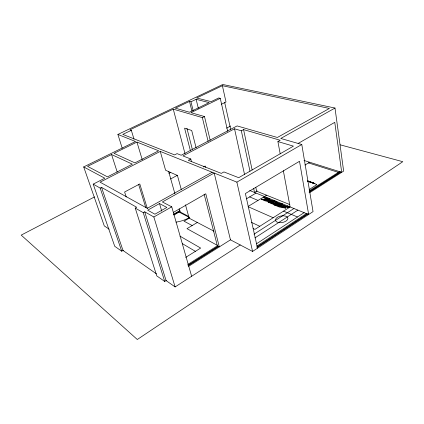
<?xml version="1.0" encoding="UTF-8"?>
<svg xmlns="http://www.w3.org/2000/svg" width="424" height="424" viewBox="0 0 424 424"><rect width="100%" height="100%" fill="white"/><g stroke="black" fill="none" stroke-linecap="round" stroke-linejoin="round"><path stroke-width="0.64" d="M289.073 207.299L276.75 202.667L276.411 202.879L279.442 204.834L282.744 206.244L288.659 207.765C285.877 206.414 292.412 208.327 287.329 205.868M273.793 200.356L276.771 202.269L276.432 202.481L263.474 197.579L266.283 199.418L271.153 201.289M276.681 204.956L274.296 204.458L273.968 204.819L285.771 207.935L282.278 206.276L277.662 205.142M261.958 199.079L261.645 199.269L272.971 202.227L271.397 201.389M279.087 205.317L279.708 205.137L275.43 203.239L271.98 202.386M256.748 247.155L307.289 213.94M257.204 247.367L308.285 213.77M191.637 276.273L171.747 206.827L162.376 201.967L214.189 173.04L230.46 239.841L252.582 251.437L313.045 211.608L301.787 144.499L280.768 138.463L334.997 108.041L343.641 171.1L309.976 192.517M256.976 245.989L306.377 213.574M256.488 243.789L304.125 212.652M254.919 237.917L297.897 210.119M122.239 148.315L117.898 134.44L135.526 141.505L83.698 166.918L104.792 178.223L93.206 184.122L100.17 188.092L101.548 187.382L136.703 207.283L135.235 208.089L143.238 212.652L144.722 211.82L166.081 280.598L175.117 286.921L240.238 244.966M253.987 234.196L293.964 208.518M309.494 190.668L339.513 171.635M309.239 191.69L340.393 171.911M309.112 192.199L340.827 172.049M187.97 265.297L218.143 246.243M188.351 265.535L218.535 246.461M309.123 189.623L316.808 184.604A0.583 0.281 -8.4 0 0 316.765 184.504L308.232 181.191L313.469 183.03M135.235 208.089L156.763 275.87L164.708 281.462L166.346 280.428M188.553 266.373L230.46 239.841M278.425 205.264L278.96 205.264M187.774 264.47L217.358 245.809L219.319 246.895L205.788 193.789L173.395 212.371M275.595 204.781L277.996 205.142M276.628 204.935L277.593 205.057M275.07 204.644L272.081 203.896L268.127 202.089L268.689 201.919M272.627 202.518L271.482 202.317M185.664 257.4L200.647 248.072L179.999 236.173M269.653 202.047L270.072 202.084M269.897 202.068L271.413 202.285M271.212 202.285L271.811 202.317M268.8 200.457L272.6 201.75L276.432 202.481M269.579 198.639L263.813 197.372L276.771 202.269M267.714 200.059L261.889 199.1L272.971 202.227M248.088 206.467L266.553 195.194M304.936 165.063L309.626 162.233M246.397 198.861L256.022 193.068M257.145 190.88L254.522 192.454L253.7 188.601M197.324 222.473L186.968 228.653L217.729 245.576M214.051 231.239L189.146 218.185L184.043 221.185L192.173 225.547M93.206 184.122L114.719 246.28L121.72 251.204L123.421 250.213M212.154 172.224L147.287 208.317L100.069 182.161L160.267 151.426L236.878 182.135L301.787 144.499M173.962 215.026L179.076 212.079M298.141 143.455L334.769 122.34L341.707 172.329L304.019 160.473M173.379 214.353L179.681 210.733L179.856 211.046M173.554 214.804L178.658 211.862M179.368 211.587L180.295 211.051L178.138 211.772L179.654 211.163M144.722 211.82L153.848 216.987L171.747 206.827M280.2 153.87L277.906 141.568L280.227 140.264L243.577 129.606L241.336 130.793L234.536 128.79L182.929 155.921L190.784 158.984L191.447 161.549M159.498 203.573L147.679 210.172L154.903 214.2L166.855 207.442L159.498 203.573L161.745 211.168M203.488 166.955L205.2 166.023L205.518 167.294M170.602 178.976L177.566 175.207M168.885 173.331L170.633 172.393M190.784 158.984L188.288 160.314L221.333 173.389L223.93 171.932L238.691 177.693L293.424 146.142L277.906 141.568M94.547 196.906L21.2 235.119L137.297 339.507L402.8 161.692L340.117 144.807M226.57 128.127L230.677 125.986M133.995 139.141L131.334 130.306L130.004 129.808L173.273 109.148L202.359 117.612L204.49 116.547L210.214 140.344M221.328 104.299L225.992 101.993L222.393 85.701L196.635 97.997L211.136 101.643L218.699 97.955L220.273 98.331L227.683 131.292M111.565 154.553L87.551 166.356L107.452 176.866L132.383 164.173L111.565 154.553L117.257 172.165M136.952 142.077L114.014 153.35L134.917 162.88L158.671 150.785L136.952 142.077L142.22 159.678M220.273 98.331L190.959 112.657L204.49 116.547M131.334 130.306L122.78 134.397L174.598 154.898L177.052 153.626L181.186 155.237L237.117 125.917L277.36 137.482L329.406 108.443L222.393 85.701M190.954 101.787L196.127 99.311L209.127 102.624L189.438 112.222L175.329 108.168L189.496 101.405L190.954 101.787L193.18 110.77M117.898 134.44L222.754 84.493L334.997 108.041M268.689 201.866L269.849 202.047M282.877 204.055L276.75 202.667M269.579 202.015L264.592 200.706L261.645 199.269M268.387 201.93L279.708 205.137M268.127 202.089L279.469 205.338M274.185 204.607L285.771 207.935M307.654 181.011L314.147 183.29L307.607 181.101M307.686 181.053L311.168 182.198M308.486 162.922L338.352 172.372M307.994 181.09L314.915 183.645L309.515 181.912A78.122 34.058 -6.7 0 1 308.015 181.35M311.338 182.256L313.172 182.919M313.59 183.078L313.315 182.972M276.411 202.879L288.728 207.516M289.852 204.585L256.626 191.192L255.81 187.344M249.688 190.487L308.656 214.496L299.508 161.284L245.395 193.545L257.511 248.188M285.58 208.136L279.262 207.018L273.968 204.819M249.646 196.906L257.999 200.414M283.529 211.131L297.484 216.993M248.496 206.854L273.189 217.729M251.464 222.377L259.79 226.278M253.149 228.531L254.925 229.384L290.096 206.944L283.338 170.697M179.129 211.459L188.956 216.579M178.541 211.799L189.512 217.528A19.006 9.248 -15.9 0 1 175.971 222.128M182.293 243.609L195.4 251.337M109.185 229.183L104.288 225.913L83.698 166.918M156.498 273.893L122.997 250.462L101.548 187.382M100.17 188.092L121.72 251.204M126.225 197.001L124.614 191.993L139.777 183.947L147.345 208.55M143.238 212.652L164.708 281.462M138.632 184.435L145.814 207.707M153.848 216.987L175.117 286.921M160.267 151.426L165.593 170.252L177.423 175.462L181.276 189.491M168.673 171.524L174.884 193.657M179.145 208.836L179.681 210.733M185.474 204.797L189.146 218.185M173.273 109.148L185.028 153.779M190.466 150.923L184.583 128.154L191.706 130.481L196.089 147.791M204.119 194.16L217.358 245.809M186.947 128.398L192.3 149.248M189.496 101.405L191.887 110.998M196.127 99.311L198.31 108.268M202.359 117.612L208.131 141.431M236.878 182.135L252.582 251.437M224.635 102.263L230.73 129.702M234.536 128.79L244.51 174.349M241.336 130.793L249.99 171.259M243.577 129.606L252.142 170.019M278.838 222.605A6.318 3.339 -10.1 0 0 287.907 218.265A6.318 3.339 -10.1 0 0 278.261 216.839A6.318 3.339 -10.1 0 0 278.838 222.605"/></g></svg>
